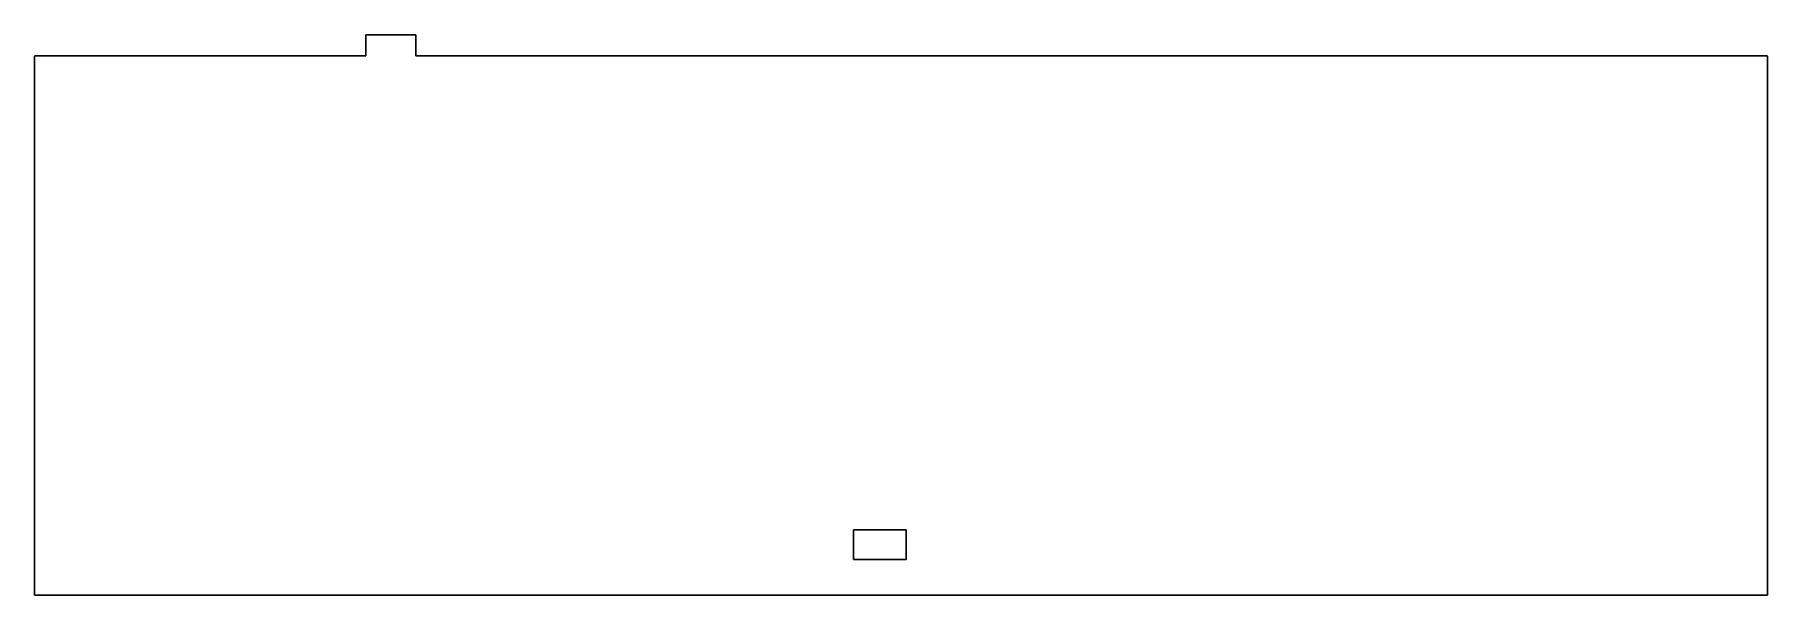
# Model space of a CAD drawing. Extents: x -11 to 377, y -111 to 15.
import ezdxf

# ---------------------------------------------------------------- set-up
doc = ezdxf.new("R2010")
doc.units = 0
doc.layers.add('BLACK', color=7, linetype='CONTINUOUS')

msp = doc.modelspace()

# ---------------------------------------------------------------- linework, layer by layer
at = {"layer": 'BLACK', "linetype": 'CONTINUOUS'}
for p, q in [((63.45, 14.6851), (63.4505, 14.6897)), ((63.45, 14.6847), (63.45, 14.6851)), ((63.45, 14.6844), (63.45, 14.6847)), ((63.45, 14.6847), (63.45, 14.6847)), ((63.45, 14.6847), (63.45, 14.6847)), ((63.45, 9.97187), (63.45, 14.6844)), ((63.4505, 14.6897), (63.451, 14.6944)), ((63.451, 14.6944), (63.4511, 14.6946)), ((63.4511, 14.6948), (63.4525, 14.6992)), ((63.4511, 14.6946), (63.4511, 14.6948)), ((63.4525, 14.6992), (63.4539, 14.7038)), ((63.4539, 14.7038), (63.454, 14.7039)), ((63.454, 14.7041), (63.4563, 14.7082)), ((63.454, 14.7039), (63.454, 14.7041)), ((63.4563, 14.7082), (63.4585, 14.7123)), ((63.4585, 14.7123), (63.4587, 14.7125)), ((63.4587, 14.7126), (63.4617, 14.7162)), ((63.4587, 14.7125), (63.4587, 14.7126)), ((63.4617, 14.7162), (63.4648, 14.7199)), ((63.4648, 14.7199), (63.4649, 14.72)), ((63.4649, 14.72), (63.465, 14.7201)), ((63.465, 14.7201), (63.4686, 14.723)), ((63.4686, 14.723), (63.4723, 14.726)), ((63.4723, 14.726), (63.4725, 14.7261)), ((63.4725, 14.7261), (63.4726, 14.7262)), ((63.4726, 14.7262), (63.4767, 14.7284)), ((63.4767, 14.7284), (63.4809, 14.7306)), ((63.4809, 14.7306), (63.4811, 14.7307)), ((63.4811, 14.7307), (63.4813, 14.7307)), ((63.4813, 14.7307), (63.4857, 14.732)), ((63.4857, 14.732), (63.4903, 14.7334)), ((63.4903, 14.7334), (63.4905, 14.7334)), ((63.4905, 14.7334), (63.4906, 14.7335)), ((63.4906, 14.7335), (63.4953, 14.7339)), ((63.4953, 14.7339), (63.5, 14.7344)), ((63.5, 14.7344), (74.6125, 14.7344)), ((74.6125, 14.7344), (74.6128, 14.7344)), ((74.6128, 14.7344), (74.6128, 14.7344)), ((74.6128, 14.7344), (74.6129, 14.7344)), ((74.6129, 14.7344), (74.6132, 14.7344)), ((74.6132, 14.7344), (74.6178, 14.7339)), ((74.6178, 14.7339), (74.6226, 14.7334)), ((74.6226, 14.7334), (74.6227, 14.7333)), ((74.6227, 14.7333), (74.6229, 14.7333)), ((74.6229, 14.7333), (74.6274, 14.7319)), ((74.6274, 14.7319), (74.6319, 14.7305)), ((74.6319, 14.7305), (74.632, 14.7304)), ((74.632, 14.7304), (74.6322, 14.7303)), ((74.6322, 14.7303), (74.6363, 14.7281)), ((74.6363, 14.7281), (74.6405, 14.7258)), ((74.6405, 14.7258), (74.6406, 14.7257)), ((74.6406, 14.7257), (74.6407, 14.7256)), ((74.6407, 14.7256), (74.6443, 14.7226)), ((74.6443, 14.7226), (74.648, 14.7196)), ((74.648, 14.7196), (74.6481, 14.7195)), ((74.6481, 14.7195), (74.6482, 14.7194)), ((74.6482, 14.7194), (74.6511, 14.7157)), ((74.6511, 14.7157), (74.6541, 14.712)), ((74.6541, 14.712), (74.6542, 14.7119)), ((74.6542, 14.7119), (74.6543, 14.7118)), ((74.6543, 14.7118), (74.6565, 14.7076)), ((74.6565, 14.7076), (74.6587, 14.7034)), ((74.6587, 14.7034), (74.6588, 14.7033)), ((74.6588, 14.7033), (74.6589, 14.7031)), ((74.6589, 14.7031), (74.6602, 14.6986)), ((74.6602, 14.6986), (74.6615, 14.6941)), ((74.6615, 14.6941), (74.6616, 14.6939)), ((74.6616, 14.6939), (74.6616, 14.6937)), ((74.6616, 14.6937), (74.662, 14.6891)), ((74.662, 14.6891), (74.6625, 14.6844)), ((74.6625, 14.6844), (74.6625, 9.97187)), ((-10.7656, 9.92257), (-10.7651, 9.92718)), ((-10.7656, 9.92224), (-10.7656, 9.92257)), ((-10.7656, 9.92222), (-10.7656, 9.92224)), ((-10.7656, 9.92221), (-10.7656, 9.92222)), ((-10.7656, 9.92188), (-10.7656, 9.92221)), ((-10.7656, -110.728), (-10.7656, 9.92188)), ((-10.7651, 9.92718), (-10.7646, 9.93193)), ((-10.7646, 9.9321), (-10.7645, 9.93227)), ((-10.7646, 9.93193), (-10.7646, 9.9321)), ((-10.7645, 9.93227), (-10.7631, 9.93674)), ((-10.7631, 9.93674), (-10.7617, 9.94125)), ((-10.7617, 9.94125), (-10.7616, 9.9414)), ((-10.7616, 9.94157), (-10.7593, 9.9457)), ((-10.7616, 9.9414), (-10.7616, 9.94157)), ((-10.7593, 9.9457), (-10.7571, 9.94984)), ((-10.7571, 9.94984), (-10.757, 9.94997)), ((-10.757, 9.94997), (-10.7569, 9.95012)), ((-10.7569, 9.95012), (-10.7539, 9.95369)), ((-10.7539, 9.95369), (-10.7509, 9.95735)), ((-10.7509, 9.95735), (-10.7507, 9.95747)), ((-10.7507, 9.95747), (-10.7506, 9.9576)), ((-10.7506, 9.9576), (-10.747, 9.96051)), ((-10.747, 9.96051), (-10.7433, 9.96352)), ((-10.7433, 9.96352), (-10.7431, 9.9636)), ((-10.7431, 9.9636), (-10.743, 9.96371)), ((-10.743, 9.96371), (-10.7389, 9.96587)), ((-10.7389, 9.96587), (-10.7347, 9.9681)), ((-10.7347, 9.9681), (-10.7345, 9.96815)), ((-10.7345, 9.96815), (-10.7344, 9.96823)), ((-10.7344, 9.96823), (-10.7299, 9.96955)), ((-10.7299, 9.96955), (-10.7253, 9.97092)), ((-10.7253, 9.97092), (-10.7252, 9.97094)), ((-10.7252, 9.97094), (-10.725, 9.97099)), ((-10.725, 9.97099), (-10.7203, 9.97141)), ((-10.7203, 9.97141), (-10.7156, 9.97187)), ((-10.7156, 9.97187), (63.45, 9.97187)), ((74.6625, 9.97187), (377.428, 9.97187)), ((377.428, 9.97187), (377.428, 9.97187)), ((377.428, 9.97187), (377.428, 9.97187)), ((377.428, 9.97187), (377.428, 9.97187)), ((377.428, 9.97187), (377.429, 9.97187)), ((377.429, 9.97187), (377.433, 9.97135)), ((377.433, 9.97135), (377.438, 9.97085)), ((377.438, 9.97085), (377.438, 9.9708)), ((377.438, 9.9708), (377.439, 9.97078)), ((377.439, 9.97078), (377.443, 9.96936)), ((377.443, 9.96936), (377.448, 9.96797)), ((377.448, 9.96797), (377.448, 9.96788)), ((377.448, 9.96788), (377.448, 9.96783)), ((377.448, 9.96783), (377.452, 9.96556)), ((377.452, 9.96556), (377.456, 9.96333)), ((377.456, 9.96333), (377.456, 9.96321)), ((377.456, 9.96321), (377.456, 9.96313)), ((377.456, 9.96313), (377.46, 9.96014)), ((377.46, 9.96014), (377.464, 9.95711)), ((377.464, 9.95711), (377.464, 9.95697)), ((377.464, 9.95697), (377.464, 9.95686)), ((377.464, 9.95686), (377.467, 9.95324)), ((377.467, 9.95324), (377.47, 9.94954)), ((377.47, 9.94954), (377.47, 9.94939)), ((377.47, 9.94939), (377.47, 9.94925)), ((377.47, 9.94925), (377.472, 9.94513)), ((377.472, 9.94513), (377.474, 9.94093)), ((377.474, 9.94093), (377.474, 9.94076)), ((377.474, 9.94076), (377.474, 9.9406)), ((377.474, 9.9406), (377.476, 9.93615)), ((377.476, 9.93615), (377.477, 9.93159)), ((377.477, 9.93159), (377.477, 9.93141)), ((377.477, 9.93141), (377.477, 9.93124)), ((377.477, 9.93124), (377.478, 9.92659)), ((377.478, 9.92659), (377.478, 9.92188)), ((377.478, 9.92188), (377.478, -110.728)), ((172.691, -96.0938), (172.691, -102.741)), ((184.497, -96.0938), (172.691, -96.0938)), ((184.497, -102.741), (184.497, -96.0938)), ((172.691, -102.741), (184.497, -102.741)), ((-10.7652, -110.733), (-10.7656, -110.728)), ((-10.7647, -110.737), (-10.7652, -110.733)), ((-10.7647, -110.738), (-10.7647, -110.737)), ((-10.7633, -110.742), (-10.7647, -110.738)), ((-10.7647, -110.738), (-10.7647, -110.738)), ((-10.762, -110.747), (-10.7633, -110.742)), ((-10.7619, -110.747), (-10.762, -110.747)), ((-10.7596, -110.751), (-10.7619, -110.747)), ((-10.7619, -110.747), (-10.7619, -110.747)), ((-10.7575, -110.756), (-10.7596, -110.751)), ((-10.7574, -110.756), (-10.7575, -110.756)), ((-10.7573, -110.756), (-10.7574, -110.756)), ((-10.7543, -110.759), (-10.7573, -110.756)), ((-10.7513, -110.763), (-10.7543, -110.759)), ((-10.7512, -110.763), (-10.7513, -110.763)), ((-10.7511, -110.763), (-10.7512, -110.763)), ((-10.7474, -110.766), (-10.7511, -110.763)), ((-10.7439, -110.769), (-10.7474, -110.766)), ((-10.7437, -110.769), (-10.7439, -110.769)), ((-10.7436, -110.77), (-10.7437, -110.769)), ((-10.7394, -110.772), (-10.7436, -110.77)), ((-10.7353, -110.774), (-10.7394, -110.772)), ((-10.7352, -110.774), (-10.7353, -110.774)), ((-10.735, -110.774), (-10.7352, -110.774)), ((-10.7305, -110.776), (-10.735, -110.774)), ((-10.726, -110.777), (-10.7305, -110.776)), ((-10.7258, -110.777), (-10.726, -110.777)), ((-10.7257, -110.777), (-10.7258, -110.777)), ((-10.7209, -110.778), (-10.7257, -110.777)), ((-10.7163, -110.778), (-10.7209, -110.778)), ((-10.716, -110.778), (-10.7163, -110.778)), ((-10.7156, -110.778), (-10.716, -110.778)), ((-10.716, -110.778), (-10.716, -110.778)), ((-10.716, -110.778), (-10.716, -110.778)), ((377.428, -110.778), (-10.7156, -110.778)), ((377.433, -110.778), (377.428, -110.778)), ((377.437, -110.777), (377.433, -110.778)), ((377.438, -110.777), (377.437, -110.777)), ((377.442, -110.776), (377.438, -110.777)), ((377.438, -110.777), (377.438, -110.777)), ((377.447, -110.774), (377.442, -110.776)), ((377.451, -110.772), (377.447, -110.774)), ((377.447, -110.774), (377.447, -110.774)), ((377.447, -110.774), (377.447, -110.774)), ((377.456, -110.77), (377.451, -110.772)), ((377.459, -110.767), (377.456, -110.77)), ((377.456, -110.77), (377.456, -110.77)), ((377.456, -110.77), (377.456, -110.77)), ((377.463, -110.764), (377.459, -110.767)), ((377.466, -110.76), (377.463, -110.764)), ((377.463, -110.764), (377.463, -110.764)), ((377.463, -110.764), (377.463, -110.764)), ((377.469, -110.756), (377.466, -110.76)), ((377.47, -110.756), (377.469, -110.756)), ((377.469, -110.756), (377.469, -110.756)), ((377.472, -110.752), (377.47, -110.756)), ((377.474, -110.748), (377.472, -110.752)), ((377.476, -110.743), (377.474, -110.748)), ((377.474, -110.748), (377.474, -110.748)), ((377.474, -110.748), (377.474, -110.748)), ((377.477, -110.739), (377.476, -110.743)), ((377.478, -110.733), (377.477, -110.738)), ((377.477, -110.738), (377.477, -110.738)), ((377.477, -110.738), (377.477, -110.739)), ((377.478, -110.728), (377.478, -110.728)), ((377.478, -110.728), (377.478, -110.728)), ((377.478, -110.728), (377.478, -110.729)), ((377.478, -110.728), (377.478, -110.728)), ((377.478, -110.729), (377.478, -110.733))]:
    msp.add_line(p, q, dxfattribs=at)

doc.saveas('drawing.dxf')
